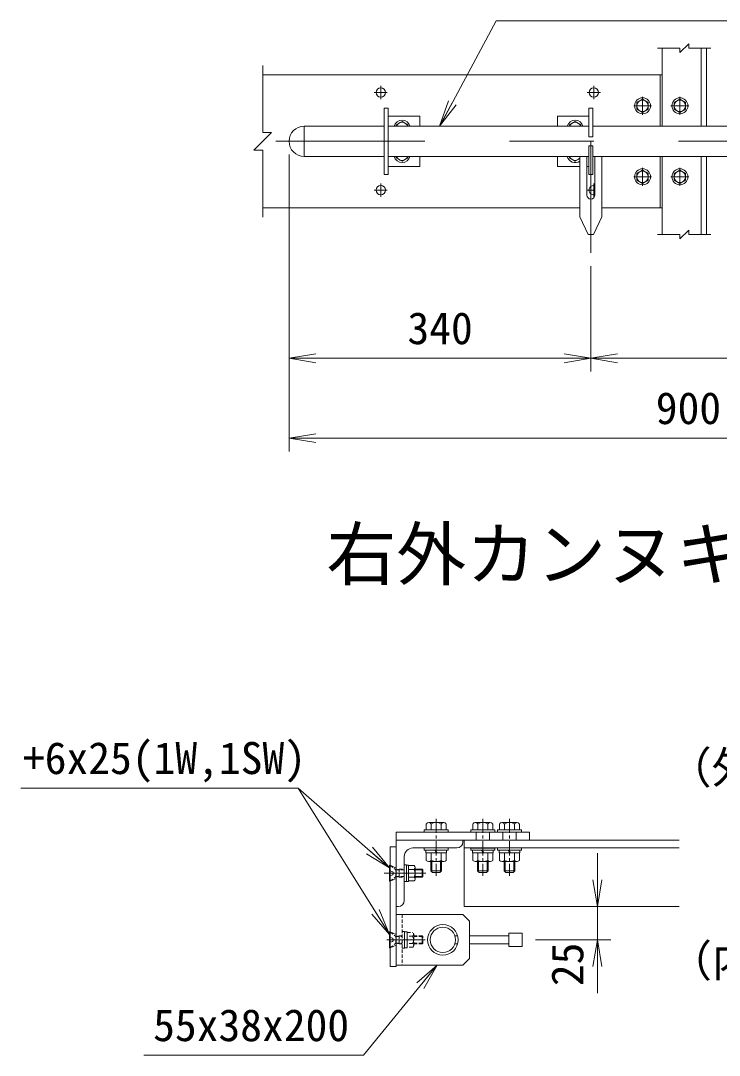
# Model space of a CAD drawing. Units: millimetres, scale not verified, with parts at other scales. Extents: x -6300 to 6300, y -4455 to 4455.
# Drawn here: x 1708 to 3283, y 382 to 2713 of the extents above; entities that cross this region are included whole.
import ezdxf
from ezdxf.enums import TextEntityAlignment as Align

# ---------------------------------------------------------------- set-up
doc = ezdxf.new("R2010")
doc.units = ezdxf.units.MM
doc.header["$LTSCALE"] = 30
for name, pattern in [('DASHED', [7.5, 6, -1.5]), ('USER1', [50.8, 31.75, -6.35, 6.35, -6.35]), ('USER2', [0.375, 0.25, -0.125])]:
    doc.linetypes.add(name, pattern=pattern)
for name, color, linetype, lineweight in [('0-0_D-TTL-TXT', 7, 'Continuous', 18), ('0-1_D-STR1', 1, 'Continuous', 18), ('0-2_D-BMK', 2, 'USER1', 13), ('0-6_D-STR-DIM', 7, 'Continuous', 9), ('0-7_0', 7, 'Continuous', 9), ('0-8_D-STR-TXT', 7, 'Continuous', 9), ('0-9_D-STR3', 3, 'Continuous', 13)]:
    doc.layers.add(name, color=color, linetype=linetype, lineweight=lineweight)
doc.styles.add('ＭＳ ゴシック', font='')
doc.styles.get('ＭＳ ゴシック').set_extended_font_data('MS Gothic')

# ---------------------------------------------------------------- blocks, each defined once
blk = doc.blocks.new('_Open')
at = {"layer": '0-7_0'}
blk.add_line((-30, 5), (0, 0), dxfattribs=at)
blk.add_lwpolyline([(-30, -5), (0, 0), (-30, 0)], dxfattribs=at)
blk = doc.blocks.new('U29')
at = {"layer": '0-2_D-BMK'}
for p, q in [((300, 0), (-300, 0)), ((0, -300), (0, 300))]:
    blk.add_line(p, q, dxfattribs=at)
at = {"layer": '0-9_D-STR3'}
blk.add_lwpolyline([(194.9, 112.5), (0, 225), (-194.9, 112.5), (-194.9, -112.5), (0, -225), (194.9, -112.5)], close=True, dxfattribs=at)
for radius in [270, 194.9]:
    blk.add_circle((0, 0), radius, dxfattribs=at)
blk = doc.blocks.new('扉枠継手取付B.N(M8)')
at = {"layer": '0-2_D-BMK'}
blk.add_line((0, 900), (0, -2961), dxfattribs=at)
at = {"layer": '0-9_D-STR3'}
for p, q in [((-675, 541.8), (-675, 144)), ((675, 144), (-675, 144)), ((506.6, 639), (-506.6, 639)), ((-338.3, 541.8), (-338.3, 144)), ((338.3, 541.8), (338.3, 144)), ((675, 541.8), (675, 144)), ((-810, -1080), (810, -1080)), ((810, -1080), (-810, -1080)), ((-96.1, -1224), (7.8, -1404)), ((-33.8, -1224), (70.1, -1404)), ((675, -1404), (-675, -1404)), ((-675, -1404), (-675, -1926)), ((520, -1989), (-519.1, -1989)), ((-360, -1989), (-360, -2628)), ((-337.5, -1404), (-337.5, -1926)), ((-292.5, -1989), (-292.5, -2695.5)), ((292.5, -1989), (292.5, -2695.5)), ((337.5, -1404), (337.5, -1926)), ((360, -1989), (360, -2628)), ((675, -1404), (675, -1926)), ((-360, -2628), (-252, -2736)), ((-252, -2736), (252, -2736))]:
    blk.add_line(p, q, dxfattribs=at)
blk.add_lwpolyline([(-810, 144), (810, 144), (810, 0), (-810, 0)], close=True, dxfattribs=at)
for points in [[(810, -1080), (810, -1224), (-810, -1224), (-810, -1080)], [(693, -1224), (-693, -1224), (-693, -1404)], [(693, -1224), (693, -1404), (-693, -1404)], [(-360, -2628), (360, -2628), (252, -2736)]]:
    blk.add_lwpolyline(points, dxfattribs=at)
for centre, radius, start, end in [((-506.6, 444.6), 194.4, 30, 150), ((0, 1.9), 637.1, 57.93138, 122.06862), ((506.6, 444.6), 194.4, 30, 150), ((-506.2, -1732.8), 256.5, 228.86505, 311.13495), ((0, -1053.5), 935.5, 248.85295, 291.14705), ((506.3, -1733), 256.4, 228.83491, 311.16509)]:
    blk.add_arc(centre, radius, start, end, dxfattribs=at)

msp = doc.modelspace()

# ---------------------------------------------------------------- linework, layer by layer
at = {"layer": '0-1_D-STR1'}
for p, q in [((3153.74, 2475.25), (3153.74, 2651.25)), ((3253.74, 2475.25), (3253.74, 2651.25)), ((3153.74, 2591.25), (2253.74, 2591.25)), ((3149.74, 2591.25), (3149.74, 2475.25)), ((3149.74, 2407.25), (3149.74, 2291.25)), ((3153.74, 2231.25), (3153.74, 2407.25)), ((3253.74, 2231.25), (3253.74, 2407.25)), ((2968.24, 2291.25), (2253.74, 2291.25)), ((3153.74, 2291.25), (3018.24, 2291.25)), ((2554.74, 716.84), (2554.74, 866.84)), ((2554.74, 866.84), (2704.74, 866.84)), ((2704.74, 866.84), (2704.74, 862.34)), ((3192.43, 866.84), (2707.74, 866.84)), ((2707.74, 716.84), (2707.74, 866.84)), ((2592.24, 848.84), (2691.24, 848.84)), ((3192.43, 848.84), (2707.74, 848.84)), ((2572.74, 730.34), (2572.74, 829.34)), ((2554.74, 716.84), (2559.24, 716.84)), ((3192.43, 716.84), (2707.74, 716.84))]:
    msp.add_line(p, q, dxfattribs=at)
at = {"layer": '0-1_D-STR1', "linetype": 'DASHED'}
for p, q in [((3241.74, 2475.25), (3241.74, 2651.25)), ((3241.74, 2231.25), (3241.74, 2407.25))]:
    msp.add_line(p, q, dxfattribs=at)
at = {"layer": '0-1_D-STR1'}
for centre, radius, start, end in [((2592.24, 829.34), 19.5, 90, 180), ((2691.24, 862.34), 13.5, 270, 0), ((2559.24, 730.34), 13.5, 270, 0)]:
    msp.add_arc(centre, radius, start, end, dxfattribs=at)
at = {"layer": '0-2_D-BMK'}
for p, q in [((2519.74, 2566.13), (2519.74, 2536.37)), ((2999.74, 2566.13), (2999.74, 2536.37)), ((2504.86, 2551.25), (2534.62, 2551.25)), ((2984.86, 2551.25), (3014.62, 2551.25)), ((4143.24, 2441.25), (2283.24, 2441.25)), ((2993.24, 2441.25), (2993.24, 2190.2)), ((2519.74, 2346.13), (2519.74, 2316.37)), ((2999.74, 2316.37), (2999.74, 2346.13)), ((2504.86, 2331.25), (2534.62, 2331.25)), ((2984.86, 2331.25), (3002.24, 2331.25)), ((2621.29, 791.84), (2527.23, 791.84)), ((2619.74, 641.84), (2533.74, 641.84))]:
    msp.add_line(p, q, dxfattribs=at)
at = {"layer": '0-2_D-BMK', "linetype": 'USER2'}
for p, q in [((2539.74, 791.84), (2572.74, 791.84)), ((2539.74, 641.84), (2614.74, 641.84))]:
    msp.add_line(p, q, dxfattribs=at)
at = {"layer": '0-6_D-STR-DIM'}
for p, q in [((3193.74, 2641.25), (3213.74, 2661.25)), ((3213.74, 2651.25), (3213.74, 2661.25)), ((3143.74, 2651.25), (3193.74, 2651.25)), ((3193.74, 2641.25), (3193.74, 2651.25)), ((3213.74, 2651.25), (3263.74, 2651.25)), ((2253.74, 2461.25), (2253.74, 2612.22)), ((2233.74, 2421.25), (2273.74, 2461.25)), ((2253.74, 2461.25), (2273.74, 2461.25)), ((2233.74, 2421.25), (2253.74, 2421.25)), ((2253.74, 2270.28), (2253.74, 2421.25)), ((2313.24, 2411.25), (2313.24, 1922.32)), ((2313.24, 2411.25), (2313.24, 1742.32)), ((3193.74, 2221.25), (3213.74, 2241.25)), ((3213.74, 2231.25), (3213.74, 2241.25)), ((3143.74, 2231.25), (3193.74, 2231.25)), ((3193.74, 2221.25), (3193.74, 2231.25)), ((3213.74, 2231.25), (3263.74, 2231.25)), ((2993.24, 2160.2), (2993.24, 1922.32)), ((2993.24, 2160.2), (2993.24, 1922.32)), ((2933.24, 1952.32), (2373.24, 1952.32)), ((3053.24, 1952.32), (4053.24, 1952.32)), ((2373.24, 1772.32), (4053.24, 1772.32)), ((1708.47, 983.53), (2333.47, 983.53)), ((2333.47, 983.53), (2538.23, 805.15)), ((2333.47, 983.53), (2538.68, 655.54)), ((3008.03, 776.84), (3008.03, 836.84)), ((2868.24, 716.84), (3038.03, 716.84)), ((3008.03, 641.84), (3008.03, 716.84)), ((2868.24, 641.84), (3038.03, 641.84)), ((2481.03, 381.7), (2645.53, 583.29)), ((3008.03, 581.84), (3008.03, 521.84)), ((1986.02, 381.7), (2481.03, 381.7))]:
    msp.add_line(p, q, dxfattribs=at)
at = {"layer": '0-8_D-STR-TXT'}
msp.add_lwpolyline([(3815.85, 2713.06), (2779.58, 2713.06), (2653.39, 2477.01)], dxfattribs=at)
at = {"layer": '0-9_D-STR3'}
for p, q in [((2527.74, 2516.22), (2527.74, 2366.22)), ((2527.74, 2516.22), (2536.74, 2516.22)), ((2536.74, 2516.22), (2536.74, 2366.22)), ((2536.74, 2498.22), (2607.74, 2498.22)), ((2607.74, 2498.22), (2607.74, 2475.22)), ((2917.74, 2498.22), (2917.74, 2475.22)), ((2988.74, 2498.22), (2917.74, 2498.22)), ((2988.74, 2516.22), (2988.74, 2451.25)), ((2997.74, 2516.22), (2988.74, 2516.22)), ((2997.74, 2516.22), (2997.74, 2451.25)), ((2347.24, 2475.25), (2347.24, 2407.25)), ((2527.74, 2475.25), (2347.24, 2475.25)), ((2988.74, 2475.22), (2536.74, 2475.22)), ((2567.74, 2486.22), (2554.74, 2478.73)), ((2554.74, 2478.73), (2554.74, 2475.22)), ((2567.74, 2486.22), (2580.74, 2478.73)), ((2580.74, 2478.73), (2580.74, 2475.22)), ((2957.74, 2486.22), (2944.74, 2478.73)), ((2944.74, 2478.73), (2944.74, 2475.22)), ((2957.74, 2486.22), (2970.74, 2478.73)), ((2970.74, 2478.73), (2970.74, 2475.22)), ((3549.74, 2475.25), (2997.74, 2475.25)), ((2997.74, 2451.25), (2988.74, 2451.25)), ((2988.74, 2431.25), (2988.74, 2366.22)), ((2997.74, 2431.25), (2988.74, 2431.25)), ((2997.74, 2431.25), (2997.74, 2366.22)), ((2527.74, 2407.25), (2347.24, 2407.25)), ((2988.74, 2407.22), (2536.74, 2407.22)), ((2554.74, 2407.22), (2554.74, 2403.7)), ((2567.74, 2396.22), (2554.74, 2403.7)), ((2567.74, 2396.22), (2580.74, 2403.7)), ((2580.74, 2407.22), (2580.74, 2403.7)), ((2607.74, 2407.22), (2607.74, 2384.22)), ((2917.74, 2407.22), (2917.74, 2384.22)), ((2944.74, 2407.22), (2944.74, 2403.7)), ((2957.74, 2396.22), (2944.74, 2403.7)), ((2957.74, 2396.22), (2968.24, 2402.26)), ((2968.24, 2407.22), (2968.24, 2271.22)), ((2984.24, 2407.22), (2984.24, 2320.22)), ((3549.74, 2407.25), (2997.74, 2407.25)), ((3002.24, 2407.22), (3002.24, 2320.22)), ((3018.24, 2407.22), (3018.24, 2271.22)), ((2536.74, 2384.22), (2607.74, 2384.22)), ((2968.24, 2384.22), (2917.74, 2384.22)), ((2988.74, 2384.22), (2984.24, 2384.22)), ((2527.74, 2366.22), (2536.74, 2366.22)), ((2997.74, 2366.22), (2988.74, 2366.22)), ((2987.24, 2231.22), (2968.24, 2271.22)), ((2999.24, 2231.22), (3018.24, 2271.22)), ((2999.24, 2231.22), (2987.24, 2231.22)), ((2554.74, 851.84), (2554.74, 581.84)), ((2539.74, 809.84), (2539.74, 773.84)), ((2541.24, 809.84), (2554.74, 803.75)), ((2541.24, 809.84), (2541.24, 773.84)), ((2572.74, 810.59), (2577.54, 810.59)), ((2572.74, 810.59), (2572.74, 773.09)), ((2577.54, 773.09), (2577.54, 810.59)), ((2582.04, 809.09), (2595.24, 809.09)), ((2582.04, 809.09), (2582.04, 774.59)), ((2595.24, 800.47), (2582.04, 800.47)), ((2597.04, 804.84), (2597.04, 778.5)), ((2613.24, 800.84), (2597.04, 800.84)), ((2614.74, 799.34), (2597.04, 799.34)), ((2613.24, 800.84), (2613.24, 782.84)), ((2613.24, 800.84), (2614.74, 799.34)), ((2614.74, 799.34), (2614.74, 784.34)), ((2541.24, 773.84), (2554.66, 779.84)), ((2572.74, 773.09), (2577.54, 773.09)), ((2595.24, 783.22), (2582.04, 783.22)), ((2582.04, 774.59), (2595.24, 774.59)), ((2614.74, 784.34), (2597.04, 784.34)), ((2613.24, 782.84), (2597.04, 782.84)), ((2614.74, 784.34), (2613.24, 782.84)), ((2704.74, 698.84), (2554.74, 698.84)), ((2704.74, 698.84), (2719.74, 683.84)), ((2719.74, 683.84), (2719.74, 599.84)), ((2539.74, 659.84), (2539.74, 623.84)), ((2541.24, 659.84), (2554.74, 653.75)), ((2541.24, 659.84), (2541.24, 623.84)), ((2808.24, 626.84), (2808.24, 656.84)), ((2808.24, 656.84), (2838.24, 656.84)), ((2838.24, 626.84), (2838.24, 656.84)), ((2541.24, 623.84), (2554.66, 629.84)), ((2693.04, 650.84), (2686.78, 650.84)), ((2686.78, 632.84), (2693.04, 632.84)), ((2808.24, 650.84), (2719.74, 650.84)), ((2719.74, 632.84), (2808.24, 632.84)), ((2808.24, 626.84), (2838.24, 626.84)), ((2704.74, 584.84), (2554.74, 584.84)), ((2704.74, 584.84), (2719.74, 599.84)), ((2554.74, 581.84), (2541.24, 581.84))]:
    msp.add_line(p, q, dxfattribs=at)
at = {"layer": '0-9_D-STR3', "linetype": 'DASHED'}
for p, q in [((2734.75, 884.84), (2734.75, 866.84)), ((2764.75, 884.84), (2764.75, 866.84)), ((2794.75, 884.84), (2794.75, 866.84)), ((2824.75, 884.84), (2824.75, 866.84))]:
    msp.add_line(p, q, dxfattribs=at)
at = {"layer": '0-9_D-STR3', "linetype": 'USER2'}
for p, q in [((2539.74, 809.84), (2541.24, 809.84)), ((2539.74, 798.14), (2546.32, 795.37)), ((2541.24, 809.84), (2553.69, 799.34)), ((2561.19, 800.84), (2553.69, 799.34)), ((2553.69, 799.34), (2572.74, 799.34)), ((2553.69, 784.34), (2553.69, 799.34)), ((2561.19, 800.84), (2572.74, 800.84)), ((2561.19, 782.84), (2561.19, 800.84)), ((2539.74, 785.54), (2546.32, 788.31)), ((2539.74, 773.84), (2541.24, 773.84)), ((2541.24, 773.84), (2553.69, 784.34)), ((2547.77, 792.48), (2547.77, 791.21)), ((2553.69, 784.34), (2572.74, 784.34)), ((2561.19, 782.84), (2553.69, 784.34)), ((2561.19, 782.84), (2572.74, 782.84)), ((2568.24, 698.84), (2568.24, 584.84)), ((2539.74, 659.84), (2541.24, 659.84)), ((2541.24, 659.84), (2553.69, 649.34)), ((2594.04, 629.35), (2594.04, 654.33)), ((2539.74, 648.14), (2546.32, 645.37)), ((2539.74, 635.54), (2546.32, 638.31)), ((2541.24, 623.84), (2553.69, 634.34)), ((2547.77, 642.48), (2547.77, 641.21)), ((2561.19, 650.84), (2553.69, 649.34)), ((2553.69, 649.34), (2568.24, 649.34)), ((2553.69, 634.34), (2553.69, 649.34)), ((2553.69, 634.34), (2568.24, 634.34)), ((2561.19, 632.84), (2553.69, 634.34)), ((2561.19, 650.84), (2568.24, 650.84)), ((2561.19, 632.84), (2561.19, 650.84)), ((2561.19, 632.84), (2568.24, 632.84)), ((2591.39, 650.24), (2579.04, 650.24)), ((2591.39, 633.44), (2579.04, 633.44)), ((2594.04, 650.84), (2613.24, 650.84)), ((2594.04, 649.34), (2614.74, 649.34)), ((2594.04, 634.34), (2614.74, 634.34)), ((2594.04, 632.84), (2613.24, 632.84)), ((2613.24, 650.84), (2614.74, 649.34)), ((2613.24, 650.84), (2613.24, 632.84)), ((2613.24, 632.84), (2614.74, 634.34)), ((2614.74, 634.34), (2614.74, 649.34)), ((2539.74, 623.84), (2541.24, 623.84))]:
    msp.add_line(p, q, dxfattribs=at)
at = {"layer": '0-9_D-STR3'}
for points in [[(2554.74, 866.84), (2554.74, 884.84), (2854.74, 884.84), (2854.74, 866.84)], [(2582.04, 810.14), (2577.54, 810.14), (2577.54, 773.54), (2582.04, 773.54)]]:
    msp.add_lwpolyline(points, close=True, dxfattribs=at)
msp.add_lwpolyline([(2554.74, 851.84), (2541.24, 851.84), (2541.24, 581.84)], dxfattribs=at)
at = {"layer": '0-9_D-STR3', "linetype": 'USER2'}
for points in [[(2568.24, 660.59), (2573.04, 660.59), (2573.04, 623.09), (2568.24, 623.09)], [(2573.04, 660.14), (2579.04, 660.14), (2579.04, 623.54), (2573.04, 623.54)]]:
    msp.add_lwpolyline(points, close=True, dxfattribs=at)
msp.add_lwpolyline([(2591.39, 625.27), (2579.04, 625.27), (2579.04, 658.42), (2591.39, 658.42)], dxfattribs=at)
at = {"layer": '0-9_D-STR3'}
for centre, radius in [((2519.74, 2551.25), 10.5), ((2999.74, 2551.25), 10.5), ((2519.74, 2331.25), 10.5), ((2659.74, 641.84), 34.5), ((2659.74, 641.84), 28.5)]:
    msp.add_circle(centre, radius, dxfattribs=at)
for centre, radius, start, end in [((2347.24, 2441.25), 34, 90, 270), ((2567.74, 2471.22), 18, 12.83959, 167.16041), ((2567.74, 2471.22), 13, 17.92021, 162.07979), ((2957.74, 2471.22), 18, 12.83959, 167.16041), ((2957.74, 2471.22), 13, 17.92021, 162.07979), ((2567.74, 2411.22), 18, 192.83959, 347.16041), ((2567.74, 2411.22), 13, 197.92021, 342.07979), ((2957.74, 2411.22), 18, 192.83959, 305.68533), ((2957.74, 2411.22), 13, 197.92022, 323.87107), ((2999.74, 2331.25), 10.5, 76.22585, 283.77415), ((2993.24, 2320.22), 9, 180, 0), ((2590.97, 804.78), 6.07, 314.68187, 45.31813), ((2575.48, 791.84), 21.56, 336.42363, 23.57637), ((2591.02, 778.9), 6.04, 314.39087, 45.60913)]:
    msp.add_arc(centre, radius, start, end, dxfattribs=at)
at = {"layer": '0-9_D-STR3', "linetype": 'USER2'}
for centre, radius, start, end in [((2544.77, 792.8), 3, 0, 58.87077), ((2544.77, 790.88), 3, 301.12923, 0), ((2589.56, 654.33), 4.48, 294.09089, 65.90911), ((2544.77, 642.8), 3, 0, 58.87077), ((2544.77, 640.88), 3, 301.12923, 0), ((2579.4, 641.84), 14.64, 324.98342, 35.01658), ((2589.56, 629.35), 4.48, 294.09089, 65.90911)]:
    msp.add_arc(centre, radius, start, end, dxfattribs=at)

# ---------------------------------------------------------------- block references
at = {"layer": '0-6_D-STR-DIM'}
for name, p, xscale, yscale in [('U29', (3109.74, 2521.25), 0.06666667, 0.06666667), ('U29', (3193.74, 2521.25), 0.06666667, 0.06666667), ('U29', (3109.74, 2361.25), 0.06666667, 0.06666667), ('U29', (3193.74, 2361.25), 0.06666667, 0.06666667), ('_Open', (2993.24, 1952.32), 2, 2), ('扉枠継手取付B.N(M8)', (2644.74, 884.84), 0.03333333, 0.03333333), ('扉枠継手取付B.N(M8)', (2749.75, 884.78), 0.03333333, 0.03333333), ('扉枠継手取付B.N(M8)', (2809.75, 884.84), 0.03333333, 0.03333333)]:
    msp.add_blockref(name, p, dxfattribs=dict(at, xscale=xscale, yscale=yscale))
at = {"layer": '0-6_D-STR-DIM', "xscale": 2, "yscale": 2}
for p, rotation in [((2313.24, 1952.32), 180), ((2993.24, 1952.32), 180), ((2313.24, 1772.32), 180), ((2539.74, 803.84), 318.93938), ((3008.03, 716.84), 270), ((2539.74, 653.84), 302.03204), ((3008.03, 641.84), 90), ((2646.8, 584.84), 50.78589)]:
    msp.add_blockref('_Open', p, dxfattribs=dict(at, rotation=rotation))
at = {"layer": '0-8_D-STR-TXT', "xscale": 2, "yscale": 2, "rotation": 241.49397}
msp.add_blockref('_Open', (2652.43, 2475.25), dxfattribs=at)

# ---------------------------------------------------------------- texts
at = {"layer": '0-0_D-TTL-TXT', "style": 'ＭＳ ゴシック'}
msp.add_text('右外カンヌキ取付詳細図', height=115.5, dxfattribs=at).set_placement((2397.29, 1418.7), align=Align.BOTTOM_LEFT)
at = {"layer": '0-6_D-STR-DIM', "style": 'ＭＳ ゴシック'}
for s, p in [('340', (2579.93, 1962.44)), ('900', (3139.56, 1782.44))]:
    msp.add_text(s, height=72.14, dxfattribs=at).set_placement(p, align=Align.BOTTOM_LEFT)
msp.add_text('25', height=72.14, rotation=90, dxfattribs=at).set_placement((2997.91, 537.54), align=Align.BOTTOM_LEFT)
at = {"layer": '0-8_D-STR-TXT', "style": 'ＭＳ ゴシック'}
for s, p in [('+6x25(1W,1SW)', (1713.52, 993.79)), ('（外側）', (3166.75, 972.53)), ('（内側）', (3167.68, 537.25)), ('55x38x200', (2006.91, 391.96))]:
    msp.add_text(s, height=72.14, dxfattribs=at).set_placement(p, align=Align.BOTTOM_LEFT)

doc.saveas('drawing.dxf')
